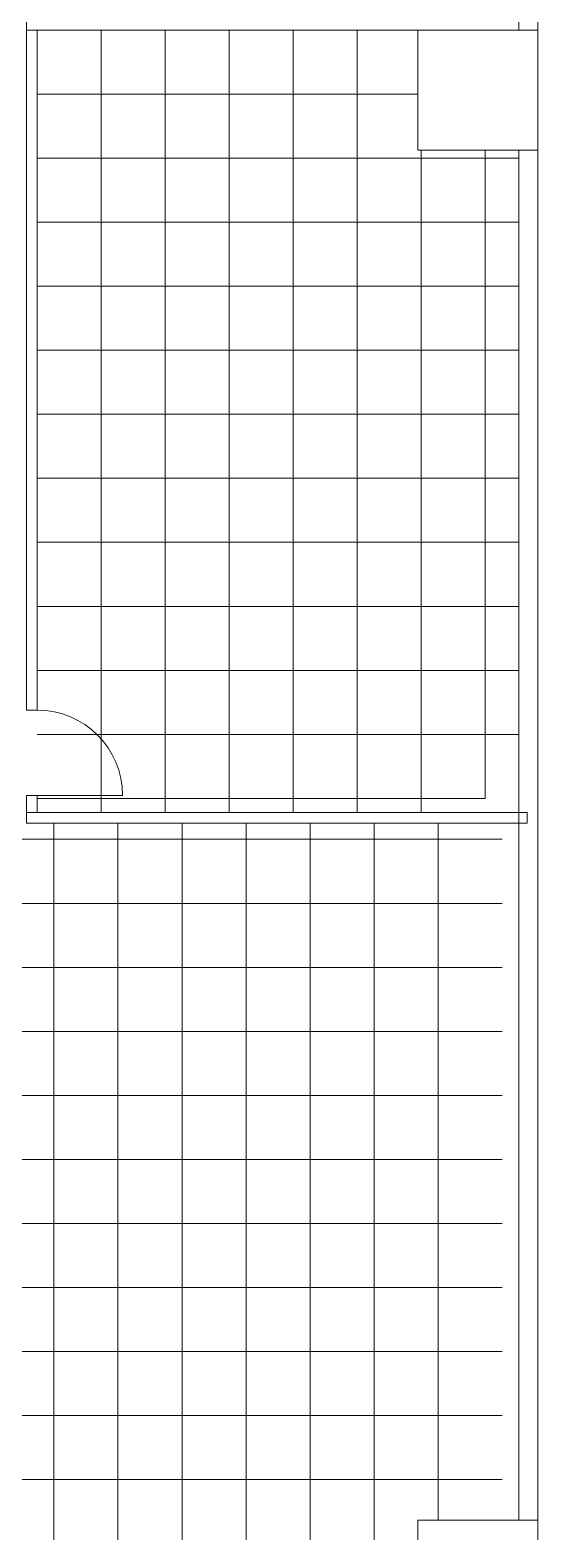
# Model space of a CAD drawing. Header units: millimetres. Extents: x 6000 to 109346, y -40506 to 46154.
# Drawn here: x 104585 to 109346, y 17416 to 31488 of the extents above; entities that cross this region are included whole.
import ezdxf

# ---------------------------------------------------------------- set-up
doc = ezdxf.new("R2010")
doc.units = ezdxf.units.MM
doc.layers.add('ARCH', color=7, linetype='Continuous', lineweight=5, true_color=0xa0a0a0)
doc.layers.add('Ceiling Grid', color=7, linetype='Continuous', lineweight=5, true_color=0xd2d2d2)

msp = doc.modelspace()

# ---------------------------------------------------------------- linework, layer by layer
at = {"layer": 'ARCH', "lineweight": 15}
for p, q in [((109345.9, 45925.6), (109345.9, 15925.6)), ((109165.9, 44325.6), (109165.9, 31488.1)), ((108220.9, 30363.1), (108220.9, 31488.1)), ((109165.9, 30363.1), (109165.9, 17525.6)), ((104552.5, 24316.3), (105452.5, 24316.3))]:
    msp.add_line(p, q, dxfattribs=at)
for points in [[(109165.9, 31588.1), (104552.5, 31588.1), (104552.5, 31488.1), (109165.9, 31488.1)], [(104652.5, 25116.3), (104652.5, 31488.1), (104552.5, 31488.1), (104552.5, 25116.3)], [(108220.9, 30363.1), (109345.9, 30363.1), (109345.9, 31488.1), (108220.9, 31488.1)], [(104652.5, 24316.3), (104552.5, 24316.3), (104552.5, 24156.9), (104652.5, 24156.9)], [(109245.9, 24156.9), (104552.5, 24156.9), (104552.5, 24056.9), (109245.9, 24056.9)], [(108220.9, 15925.6), (109345.9, 15925.6), (109345.9, 17525.6), (108220.9, 17525.6)]]:
    msp.add_lwpolyline(points, close=True, dxfattribs=at)
msp.add_arc((104652.5, 24316.3), 800, 0, 90, dxfattribs=at)
at = {"layer": 'Ceiling Grid', "lineweight": 15}
for p, q in [((105252.5, 31488.1), (105252.5, 30888.1)), ((105252.5, 30888.1), (105252.5, 31488.1)), ((105852.5, 30888.1), (105852.5, 31488.1)), ((105852.5, 31488.1), (105852.5, 30888.1)), ((106452.5, 30888.1), (106452.5, 31488.1)), ((106452.5, 31488.1), (106452.5, 30888.1)), ((107052.5, 30888.1), (107052.5, 31488.1)), ((107052.5, 31488.1), (107052.5, 30888.1)), ((107652.5, 31488.1), (107652.5, 30888.1)), ((104652.5, 30888.1), (105252.5, 30888.1)), ((105252.5, 30888.1), (104652.5, 30888.1)), ((105252.5, 30888.1), (105252.5, 30288.1)), ((105852.5, 30888.1), (105252.5, 30888.1)), ((106452.5, 30888.1), (105852.5, 30888.1)), ((107052.5, 30888.1), (106452.5, 30888.1)), ((107652.5, 30888.1), (107052.5, 30888.1)), ((107652.5, 30888.1), (108220.9, 30888.1)), ((104652.5, 30288.1), (105252.5, 30288.1)), ((105252.5, 30288.1), (104652.5, 30288.1)), ((105252.5, 30288.1), (105252.5, 29688.1)), ((108252.5, 30288.1), (108252.5, 30363.1)), ((108852.5, 30288.1), (108852.5, 30363.1)), ((108852.5, 30288.1), (109165.9, 30288.1)), ((105252.5, 29688.1), (104652.5, 29688.1)), ((104652.5, 29688.1), (105252.5, 29688.1)), ((105252.5, 29688.1), (105252.5, 29088.1)), ((108852.5, 29688.1), (109165.9, 29688.1)), ((104652.5, 29088.1), (105252.5, 29088.1)), ((105252.5, 29088.1), (104652.5, 29088.1)), ((105252.5, 29088.1), (105252.5, 28488.1)), ((108852.5, 29088.1), (109165.9, 29088.1)), ((104652.5, 28488.1), (105252.5, 28488.1)), ((105252.5, 28488.1), (104652.5, 28488.1)), ((105252.5, 28488.1), (105252.5, 27888.1)), ((108852.5, 28488.1), (109165.9, 28488.1)), ((104652.5, 27888.1), (105252.5, 27888.1)), ((105252.5, 27888.1), (104652.5, 27888.1)), ((105252.5, 27888.1), (105252.5, 27288.1)), ((108852.5, 27888.1), (109165.9, 27888.1)), ((104652.5, 27288.1), (105252.5, 27288.1)), ((105252.5, 27288.1), (104652.5, 27288.1)), ((105252.5, 27288.1), (105252.5, 26688.1)), ((108852.5, 27288.1), (109165.9, 27288.1)), ((104652.5, 26688.1), (105252.5, 26688.1)), ((105252.5, 26688.1), (104652.5, 26688.1)), ((105252.5, 26688.1), (105252.5, 26088.1)), ((108852.5, 26688.1), (109165.9, 26688.1)), ((104652.5, 26088.1), (105252.5, 26088.1)), ((105252.5, 26088.1), (104652.5, 26088.1)), ((105252.5, 26088.1), (105252.5, 25488.1)), ((108852.5, 26088.1), (109165.9, 26088.1)), ((104652.5, 25488.1), (105252.5, 25488.1)), ((105252.5, 25488.1), (104652.5, 25488.1)), ((105252.5, 25488.1), (105252.5, 24888.1)), ((108852.5, 25488.1), (109165.9, 25488.1)), ((104652.5, 24888.1), (105252.5, 24888.1)), ((105252.5, 24888.1), (104652.5, 24888.1)), ((105252.5, 24888.1), (105252.5, 24288.1)), ((108852.5, 24888.1), (109165.9, 24888.1)), ((105252.5, 24288.1), (104652.5, 24288.1)), ((105252.5, 24288.1), (105252.5, 24156.9)), ((105852.5, 24288.1), (105852.5, 24156.9)), ((106452.5, 24288.1), (106452.5, 24156.9)), ((107052.5, 24288.1), (107052.5, 24156.9)), ((107652.5, 24288.1), (107652.5, 24156.9)), ((108252.5, 24288.1), (108252.5, 24156.9)), ((104809.3, 23905.6), (104809.3, 24056.9)), ((105409.3, 23905.6), (105409.3, 24056.9)), ((106009.3, 23905.6), (106009.3, 24056.9)), ((106609.3, 23905.6), (106609.3, 24056.9)), ((107209.3, 23905.6), (107209.3, 24056.9)), ((107809.3, 23905.6), (107809.3, 24056.9)), ((108409.3, 23905.6), (108409.3, 24056.9)), ((108409.3, 23905.6), (109009.3, 23905.6)), ((108409.3, 23305.6), (108409.3, 23905.6)), ((108409.3, 23305.6), (109009.3, 23305.6)), ((108409.3, 22705.6), (108409.3, 23305.6)), ((109009.3, 23305.6), (108409.3, 23305.6)), ((108409.3, 22705.6), (109009.3, 22705.6)), ((108409.3, 22105.6), (108409.3, 22705.6)), ((109009.3, 22705.6), (108409.3, 22705.6)), ((108409.3, 22105.6), (109009.3, 22105.6)), ((108409.3, 21505.6), (108409.3, 22105.6)), ((109009.3, 22105.6), (108409.3, 22105.6)), ((108409.3, 21505.6), (109009.3, 21505.6)), ((108409.3, 20905.6), (108409.3, 21505.6)), ((109009.3, 21505.6), (108409.3, 21505.6)), ((108409.3, 20905.6), (109009.3, 20905.6)), ((108409.3, 20305.6), (108409.3, 20905.6)), ((109009.3, 20905.6), (108409.3, 20905.6)), ((108409.3, 20305.6), (109009.3, 20305.6)), ((108409.3, 19705.6), (108409.3, 20305.6)), ((109009.3, 20305.6), (108409.3, 20305.6)), ((108409.3, 19705.6), (109009.3, 19705.6)), ((108409.3, 19105.6), (108409.3, 19705.6)), ((109009.3, 19705.6), (108409.3, 19705.6)), ((108409.3, 19105.6), (109009.3, 19105.6)), ((108409.3, 18505.6), (108409.3, 19105.6)), ((109009.3, 19105.6), (108409.3, 19105.6)), ((108409.3, 18505.6), (109009.3, 18505.6)), ((108409.3, 17905.6), (108409.3, 18505.6)), ((109009.3, 18505.6), (108409.3, 18505.6)), ((107809.3, 17905.6), (108409.3, 17905.6)), ((107809.3, 17305.6), (107809.3, 17905.6)), ((108409.3, 17905.6), (109009.3, 17905.6)), ((108409.3, 17525.6), (108409.3, 17905.6)), ((108409.3, 17905.6), (108409.3, 17525.6)), ((109009.3, 17905.6), (108409.3, 17905.6))]:
    msp.add_line(p, q, dxfattribs=at)
for points in [[(105252.5, 30888.1), (105852.5, 30888.1), (105852.5, 30288.1), (105252.5, 30288.1)], [(105852.5, 30888.1), (106452.5, 30888.1), (106452.5, 30288.1), (105852.5, 30288.1)], [(106452.5, 30888.1), (107052.5, 30888.1), (107052.5, 30288.1), (106452.5, 30288.1)], [(107052.5, 30888.1), (107652.5, 30888.1), (107652.5, 30288.1), (107052.5, 30288.1)], [(105252.5, 30288.1), (105852.5, 30288.1), (105852.5, 29688.1), (105252.5, 29688.1)], [(105852.5, 30288.1), (106452.5, 30288.1), (106452.5, 29688.1), (105852.5, 29688.1)], [(106452.5, 30288.1), (107052.5, 30288.1), (107052.5, 29688.1), (106452.5, 29688.1)], [(107052.5, 30288.1), (107652.5, 30288.1), (107652.5, 29688.1), (107052.5, 29688.1)], [(107652.5, 30288.1), (108252.5, 30288.1), (108252.5, 29688.1), (107652.5, 29688.1)], [(108252.5, 30288.1), (108852.5, 30288.1), (108852.5, 29688.1), (108252.5, 29688.1)], [(105252.5, 29688.1), (105852.5, 29688.1), (105852.5, 29088.1), (105252.5, 29088.1)], [(105852.5, 29688.1), (106452.5, 29688.1), (106452.5, 29088.1), (105852.5, 29088.1)], [(106452.5, 29688.1), (107052.5, 29688.1), (107052.5, 29088.1), (106452.5, 29088.1)], [(107052.5, 29688.1), (107652.5, 29688.1), (107652.5, 29088.1), (107052.5, 29088.1)], [(107652.5, 29688.1), (108252.5, 29688.1), (108252.5, 29088.1), (107652.5, 29088.1)], [(108252.5, 29688.1), (108852.5, 29688.1), (108852.5, 29088.1), (108252.5, 29088.1)], [(105252.5, 29088.1), (105852.5, 29088.1), (105852.5, 28488.1), (105252.5, 28488.1)], [(105852.5, 29088.1), (106452.5, 29088.1), (106452.5, 28488.1), (105852.5, 28488.1)], [(106452.5, 29088.1), (107052.5, 29088.1), (107052.5, 28488.1), (106452.5, 28488.1)], [(107052.5, 29088.1), (107652.5, 29088.1), (107652.5, 28488.1), (107052.5, 28488.1)], [(107652.5, 29088.1), (108252.5, 29088.1), (108252.5, 28488.1), (107652.5, 28488.1)], [(108252.5, 29088.1), (108852.5, 29088.1), (108852.5, 28488.1), (108252.5, 28488.1)], [(105252.5, 28488.1), (105852.5, 28488.1), (105852.5, 27888.1), (105252.5, 27888.1)], [(105852.5, 28488.1), (106452.5, 28488.1), (106452.5, 27888.1), (105852.5, 27888.1)], [(106452.5, 28488.1), (107052.5, 28488.1), (107052.5, 27888.1), (106452.5, 27888.1)], [(107052.5, 28488.1), (107652.5, 28488.1), (107652.5, 27888.1), (107052.5, 27888.1)], [(107652.5, 28488.1), (108252.5, 28488.1), (108252.5, 27888.1), (107652.5, 27888.1)], [(108252.5, 28488.1), (108852.5, 28488.1), (108852.5, 27888.1), (108252.5, 27888.1)], [(105252.5, 27888.1), (105852.5, 27888.1), (105852.5, 27288.1), (105252.5, 27288.1)], [(105852.5, 27888.1), (106452.5, 27888.1), (106452.5, 27288.1), (105852.5, 27288.1)], [(106452.5, 27888.1), (107052.5, 27888.1), (107052.5, 27288.1), (106452.5, 27288.1)], [(107052.5, 27888.1), (107652.5, 27888.1), (107652.5, 27288.1), (107052.5, 27288.1)], [(107652.5, 27888.1), (108252.5, 27888.1), (108252.5, 27288.1), (107652.5, 27288.1)], [(108252.5, 27888.1), (108852.5, 27888.1), (108852.5, 27288.1), (108252.5, 27288.1)], [(105252.5, 27288.1), (105852.5, 27288.1), (105852.5, 26688.1), (105252.5, 26688.1)], [(105852.5, 27288.1), (106452.5, 27288.1), (106452.5, 26688.1), (105852.5, 26688.1)], [(106452.5, 27288.1), (107052.5, 27288.1), (107052.5, 26688.1), (106452.5, 26688.1)], [(107052.5, 27288.1), (107652.5, 27288.1), (107652.5, 26688.1), (107052.5, 26688.1)], [(107652.5, 27288.1), (108252.5, 27288.1), (108252.5, 26688.1), (107652.5, 26688.1)], [(108252.5, 27288.1), (108852.5, 27288.1), (108852.5, 26688.1), (108252.5, 26688.1)], [(105252.5, 26688.1), (105852.5, 26688.1), (105852.5, 26088.1), (105252.5, 26088.1)], [(105852.5, 26688.1), (106452.5, 26688.1), (106452.5, 26088.1), (105852.5, 26088.1)], [(106452.5, 26688.1), (107052.5, 26688.1), (107052.5, 26088.1), (106452.5, 26088.1)], [(107052.5, 26688.1), (107652.5, 26688.1), (107652.5, 26088.1), (107052.5, 26088.1)], [(107652.5, 26688.1), (108252.5, 26688.1), (108252.5, 26088.1), (107652.5, 26088.1)], [(108252.5, 26688.1), (108852.5, 26688.1), (108852.5, 26088.1), (108252.5, 26088.1)], [(105252.5, 26088.1), (105852.5, 26088.1), (105852.5, 25488.1), (105252.5, 25488.1)], [(105852.5, 26088.1), (106452.5, 26088.1), (106452.5, 25488.1), (105852.5, 25488.1)], [(106452.5, 26088.1), (107052.5, 26088.1), (107052.5, 25488.1), (106452.5, 25488.1)], [(107052.5, 26088.1), (107652.5, 26088.1), (107652.5, 25488.1), (107052.5, 25488.1)], [(107652.5, 26088.1), (108252.5, 26088.1), (108252.5, 25488.1), (107652.5, 25488.1)], [(108252.5, 26088.1), (108852.5, 26088.1), (108852.5, 25488.1), (108252.5, 25488.1)], [(105252.5, 25488.1), (105852.5, 25488.1), (105852.5, 24888.1), (105252.5, 24888.1)], [(105852.5, 25488.1), (106452.5, 25488.1), (106452.5, 24888.1), (105852.5, 24888.1)], [(106452.5, 25488.1), (107052.5, 25488.1), (107052.5, 24888.1), (106452.5, 24888.1)], [(107052.5, 25488.1), (107652.5, 25488.1), (107652.5, 24888.1), (107052.5, 24888.1)], [(107652.5, 25488.1), (108252.5, 25488.1), (108252.5, 24888.1), (107652.5, 24888.1)], [(108252.5, 25488.1), (108852.5, 25488.1), (108852.5, 24888.1), (108252.5, 24888.1)], [(105252.5, 24888.1), (105852.5, 24888.1), (105852.5, 24288.1), (105252.5, 24288.1)], [(105852.5, 24888.1), (106452.5, 24888.1), (106452.5, 24288.1), (105852.5, 24288.1)], [(106452.5, 24888.1), (107052.5, 24888.1), (107052.5, 24288.1), (106452.5, 24288.1)], [(107052.5, 24888.1), (107652.5, 24888.1), (107652.5, 24288.1), (107052.5, 24288.1)], [(107652.5, 24888.1), (108252.5, 24888.1), (108252.5, 24288.1), (107652.5, 24288.1)], [(108252.5, 24888.1), (108852.5, 24888.1), (108852.5, 24288.1), (108252.5, 24288.1)], [(104209.3, 23905.6), (104809.3, 23905.6), (104809.3, 23305.6), (104209.3, 23305.6)], [(104809.3, 23905.6), (105409.3, 23905.6), (105409.3, 23305.6), (104809.3, 23305.6)], [(105409.3, 23905.6), (106009.3, 23905.6), (106009.3, 23305.6), (105409.3, 23305.6)], [(106009.3, 23905.6), (106609.3, 23905.6), (106609.3, 23305.6), (106009.3, 23305.6)], [(106609.3, 23905.6), (107209.3, 23905.6), (107209.3, 23305.6), (106609.3, 23305.6)], [(107209.3, 23905.6), (107809.3, 23905.6), (107809.3, 23305.6), (107209.3, 23305.6)], [(107809.3, 23905.6), (108409.3, 23905.6), (108409.3, 23305.6), (107809.3, 23305.6)], [(104209.3, 23305.6), (104809.3, 23305.6), (104809.3, 22705.6), (104209.3, 22705.6)], [(104809.3, 23305.6), (105409.3, 23305.6), (105409.3, 22705.6), (104809.3, 22705.6)], [(105409.3, 23305.6), (106009.3, 23305.6), (106009.3, 22705.6), (105409.3, 22705.6)], [(106009.3, 23305.6), (106609.3, 23305.6), (106609.3, 22705.6), (106009.3, 22705.6)], [(106609.3, 23305.6), (107209.3, 23305.6), (107209.3, 22705.6), (106609.3, 22705.6)], [(107209.3, 23305.6), (107809.3, 23305.6), (107809.3, 22705.6), (107209.3, 22705.6)], [(107809.3, 23305.6), (108409.3, 23305.6), (108409.3, 22705.6), (107809.3, 22705.6)], [(104209.3, 22705.6), (104809.3, 22705.6), (104809.3, 22105.6), (104209.3, 22105.6)], [(104809.3, 22705.6), (105409.3, 22705.6), (105409.3, 22105.6), (104809.3, 22105.6)], [(105409.3, 22705.6), (106009.3, 22705.6), (106009.3, 22105.6), (105409.3, 22105.6)], [(106009.3, 22705.6), (106609.3, 22705.6), (106609.3, 22105.6), (106009.3, 22105.6)], [(106609.3, 22705.6), (107209.3, 22705.6), (107209.3, 22105.6), (106609.3, 22105.6)], [(107209.3, 22705.6), (107809.3, 22705.6), (107809.3, 22105.6), (107209.3, 22105.6)], [(107809.3, 22705.6), (108409.3, 22705.6), (108409.3, 22105.6), (107809.3, 22105.6)], [(104209.3, 22105.6), (104809.3, 22105.6), (104809.3, 21505.6), (104209.3, 21505.6)], [(104809.3, 22105.6), (105409.3, 22105.6), (105409.3, 21505.6), (104809.3, 21505.6)], [(105409.3, 22105.6), (106009.3, 22105.6), (106009.3, 21505.6), (105409.3, 21505.6)], [(106009.3, 22105.6), (106609.3, 22105.6), (106609.3, 21505.6), (106009.3, 21505.6)], [(106609.3, 22105.6), (107209.3, 22105.6), (107209.3, 21505.6), (106609.3, 21505.6)], [(107209.3, 22105.6), (107809.3, 22105.6), (107809.3, 21505.6), (107209.3, 21505.6)], [(107809.3, 22105.6), (108409.3, 22105.6), (108409.3, 21505.6), (107809.3, 21505.6)], [(104209.3, 21505.6), (104809.3, 21505.6), (104809.3, 20905.6), (104209.3, 20905.6)], [(104809.3, 21505.6), (105409.3, 21505.6), (105409.3, 20905.6), (104809.3, 20905.6)], [(105409.3, 21505.6), (106009.3, 21505.6), (106009.3, 20905.6), (105409.3, 20905.6)], [(106009.3, 21505.6), (106609.3, 21505.6), (106609.3, 20905.6), (106009.3, 20905.6)], [(106609.3, 21505.6), (107209.3, 21505.6), (107209.3, 20905.6), (106609.3, 20905.6)], [(107209.3, 21505.6), (107809.3, 21505.6), (107809.3, 20905.6), (107209.3, 20905.6)], [(107809.3, 21505.6), (108409.3, 21505.6), (108409.3, 20905.6), (107809.3, 20905.6)], [(104209.3, 20905.6), (104809.3, 20905.6), (104809.3, 20305.6), (104209.3, 20305.6)], [(104809.3, 20905.6), (105409.3, 20905.6), (105409.3, 20305.6), (104809.3, 20305.6)], [(105409.3, 20905.6), (106009.3, 20905.6), (106009.3, 20305.6), (105409.3, 20305.6)], [(106009.3, 20905.6), (106609.3, 20905.6), (106609.3, 20305.6), (106009.3, 20305.6)], [(106609.3, 20905.6), (107209.3, 20905.6), (107209.3, 20305.6), (106609.3, 20305.6)], [(107209.3, 20905.6), (107809.3, 20905.6), (107809.3, 20305.6), (107209.3, 20305.6)], [(107809.3, 20905.6), (108409.3, 20905.6), (108409.3, 20305.6), (107809.3, 20305.6)], [(104209.3, 20305.6), (104809.3, 20305.6), (104809.3, 19705.6), (104209.3, 19705.6)], [(104809.3, 20305.6), (105409.3, 20305.6), (105409.3, 19705.6), (104809.3, 19705.6)], [(105409.3, 20305.6), (106009.3, 20305.6), (106009.3, 19705.6), (105409.3, 19705.6)], [(106009.3, 20305.6), (106609.3, 20305.6), (106609.3, 19705.6), (106009.3, 19705.6)], [(106609.3, 20305.6), (107209.3, 20305.6), (107209.3, 19705.6), (106609.3, 19705.6)], [(107209.3, 20305.6), (107809.3, 20305.6), (107809.3, 19705.6), (107209.3, 19705.6)], [(107809.3, 20305.6), (108409.3, 20305.6), (108409.3, 19705.6), (107809.3, 19705.6)], [(104209.3, 19705.6), (104809.3, 19705.6), (104809.3, 19105.6), (104209.3, 19105.6)], [(104809.3, 19705.6), (105409.3, 19705.6), (105409.3, 19105.6), (104809.3, 19105.6)], [(105409.3, 19705.6), (106009.3, 19705.6), (106009.3, 19105.6), (105409.3, 19105.6)], [(106009.3, 19705.6), (106609.3, 19705.6), (106609.3, 19105.6), (106009.3, 19105.6)], [(106609.3, 19705.6), (107209.3, 19705.6), (107209.3, 19105.6), (106609.3, 19105.6)], [(107209.3, 19705.6), (107809.3, 19705.6), (107809.3, 19105.6), (107209.3, 19105.6)], [(107809.3, 19705.6), (108409.3, 19705.6), (108409.3, 19105.6), (107809.3, 19105.6)], [(104209.3, 19105.6), (104809.3, 19105.6), (104809.3, 18505.6), (104209.3, 18505.6)], [(104809.3, 19105.6), (105409.3, 19105.6), (105409.3, 18505.6), (104809.3, 18505.6)], [(105409.3, 19105.6), (106009.3, 19105.6), (106009.3, 18505.6), (105409.3, 18505.6)], [(106009.3, 19105.6), (106609.3, 19105.6), (106609.3, 18505.6), (106009.3, 18505.6)], [(106609.3, 19105.6), (107209.3, 19105.6), (107209.3, 18505.6), (106609.3, 18505.6)], [(107209.3, 19105.6), (107809.3, 19105.6), (107809.3, 18505.6), (107209.3, 18505.6)], [(107809.3, 19105.6), (108409.3, 19105.6), (108409.3, 18505.6), (107809.3, 18505.6)], [(104209.3, 18505.6), (104809.3, 18505.6), (104809.3, 17905.6), (104209.3, 17905.6)], [(104809.3, 18505.6), (105409.3, 18505.6), (105409.3, 17905.6), (104809.3, 17905.6)], [(105409.3, 18505.6), (106009.3, 18505.6), (106009.3, 17905.6), (105409.3, 17905.6)], [(106009.3, 18505.6), (106609.3, 18505.6), (106609.3, 17905.6), (106009.3, 17905.6)], [(106609.3, 18505.6), (107209.3, 18505.6), (107209.3, 17905.6), (106609.3, 17905.6)], [(107209.3, 18505.6), (107809.3, 18505.6), (107809.3, 17905.6), (107209.3, 17905.6)], [(107809.3, 18505.6), (108409.3, 18505.6), (108409.3, 17905.6), (107809.3, 17905.6)], [(104209.3, 17905.6), (104809.3, 17905.6), (104809.3, 17305.6), (104209.3, 17305.6)], [(104809.3, 17905.6), (105409.3, 17905.6), (105409.3, 17305.6), (104809.3, 17305.6)], [(105409.3, 17905.6), (106009.3, 17905.6), (106009.3, 17305.6), (105409.3, 17305.6)], [(106009.3, 17905.6), (106609.3, 17905.6), (106609.3, 17305.6), (106009.3, 17305.6)], [(106609.3, 17905.6), (107209.3, 17905.6), (107209.3, 17305.6), (106609.3, 17305.6)], [(107209.3, 17905.6), (107809.3, 17905.6), (107809.3, 17305.6), (107209.3, 17305.6)]]:
    msp.add_lwpolyline(points, close=True, dxfattribs=at)

doc.saveas('drawing.dxf')
